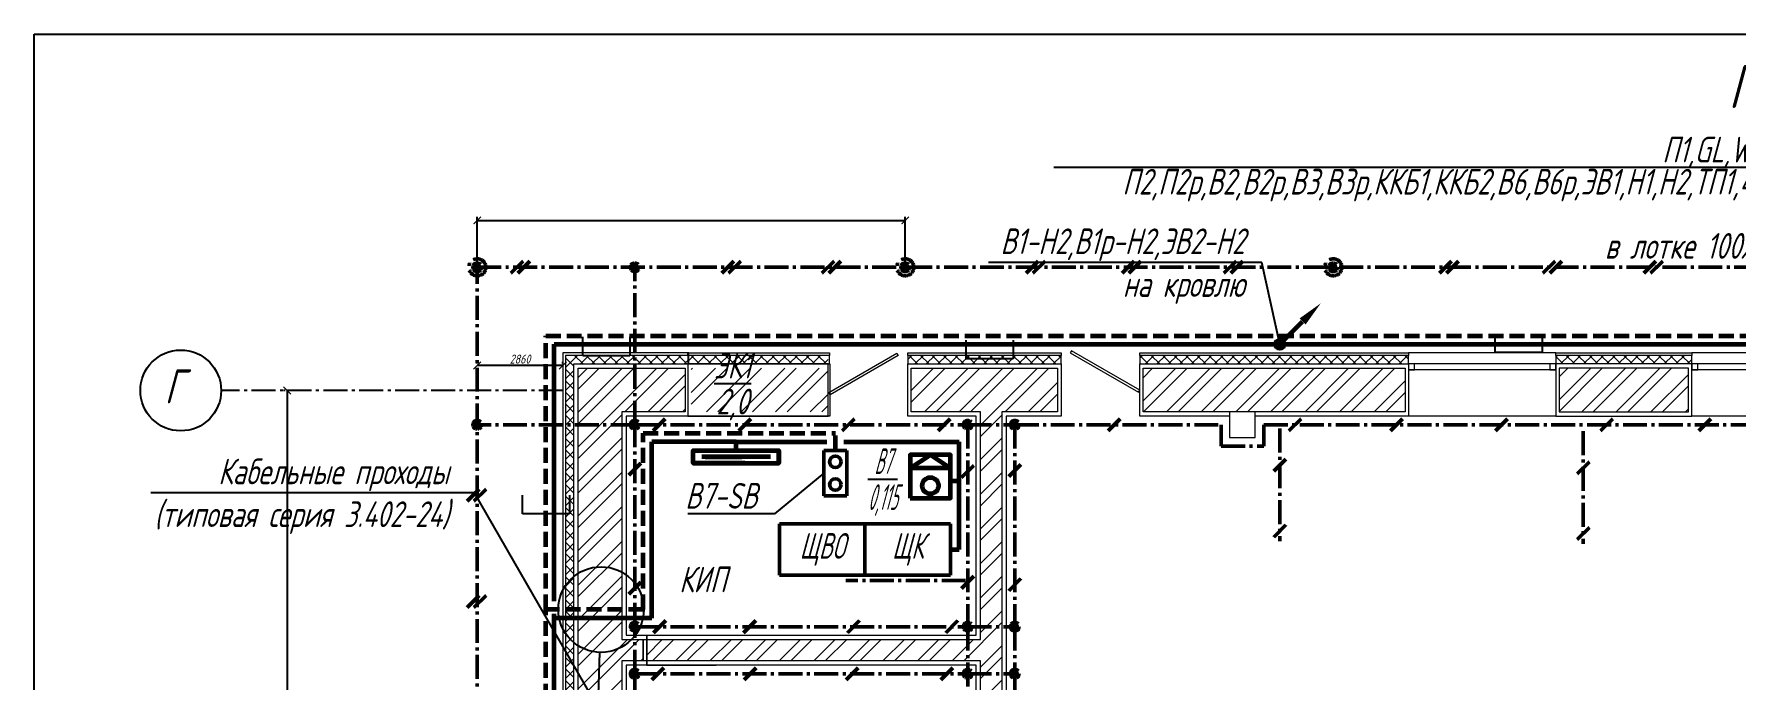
# Model space of a CAD drawing. Header units: millimetres. Extents: x -10490 to 5162, y -5053 to 76.
# Drawn here: x -5554 to -4985, y -1130 to -914 of the extents above; entities that cross this region are included whole.
import ezdxf
from ezdxf import colors
from ezdxf.entities.mleader import LeaderData, LeaderLine
from ezdxf.math import Vec2, Vec3

# ---------------------------------------------------------------- set-up
doc = ezdxf.new("R2010")
doc.units = ezdxf.units.MM
doc.linetypes.add('gost5', pattern=[7, 5, -2, 0])
doc.linetypes.add('gost6', pattern=[12, 8, -1.5, 1, -1.5])
doc.layers.get('Defpoints').update_dxf_attribs({"color": 33})
for name, color, linetype, lineweight in [('Заземление (Вновь)', 6, 'gost6', 50), ('КаБель контрольный (Вновь)', 142, 'gost5', 60), ('КаБель силовой (Вновь)', 1, 'Continuous', 60), ('Линия выноска', 137, 'Continuous', 25), ('Осевая', 4, 'gost6', 25), ('Размерная', 4, 'Continuous', 25), ('Рамка толстая', 7, 'Continuous', 60), ('Рамка тонкая', 5, 'Continuous', 25), ('Строительный', 251, 'Continuous', 13), ('Текст', 2, 'Continuous', 25), ('Щиты пульты (Вновь)', 5, 'Continuous', 50), ('Эл. аппараты (Вновь)', 93, 'Continuous', 50), ('ЭлектрооБорудование (Вновь)', 160, 'Continuous', 60)]:
    doc.layers.add(name, color=color, linetype=linetype, lineweight=lineweight)
doc.styles.add('gost shx', font='gost.shx', dxfattribs={"oblique": 15})
doc.styles.add('SIMPLEX', font='simplex.shx', dxfattribs={"width": 0.7, "oblique": 15})
doc.styles.add('СИМПЛЕКС', font='simplex.shx', dxfattribs={"width": 0.7, "oblique": 15, "height": 500})
doc.dimstyles.new('ISO-25', dxfattribs={"dimtxt": 3, "dimasz": 2.5, "dimexe": 1.25, "dimexo": 0.625, "dimtad": 1, "dimtxsty": 'gost shx', "dimcen": 2.5, "dimclrt": 2, "dimadec": 0, "dimazin": 0, "dimtfac": 1, "dimtmove": 0, "dimatfit": 3, "dimfxl": 1, "dimarcsym": 0})
pattern_1 = [(45, (-24521.441, 11720.4964), (-5.7787948, 5.7787948), []), (45, (-24517.5884, 11720.4964), (-5.7787948, 5.7787948), [])]
pattern_2 = [(45, (-24521.441, 11720.4964), (-1.92626494, 1.92626494), []), (135, (-24521.441, 11720.4964), (-1.92626494, -1.92626494), [])]

# ---------------------------------------------------------------- blocks, each defined once
blk = doc.blocks.new('_ArchTick')
at = {"color": 0, "linetype": 'ByBlock', "const_width": 0.15}
blk.add_lwpolyline([(-0.5, -0.5), (0.5, 0.5)], dxfattribs=at)
blk = doc.blocks.new('*D703')
at = {"layer": 'Defpoints', "color": 0, "lineweight": 30, "transparency": 16777216}
for p in [(-5468.98, -1033.01), (-5468.98, -1204.61), (-5468.98, -1204.61)]:
    blk.add_point(p, dxfattribs=at)
at = {"layer": 'Размерная', "color": 0, "lineweight": -2, "transparency": 16777216}
for p, q in [((-5469.6, -1033.01), (-5470.23, -1033.01)), ((-5468.98, -1033.01), (-5468.98, -1204.61)), ((-5469.6, -1204.61), (-5470.23, -1204.61))]:
    blk.add_line(p, q, dxfattribs=at)
at = {"layer": 'Размерная', "color": 0, "lineweight": -2, "transparency": 16777216, "xscale": 2.5, "yscale": 2.5, "zscale": 2.5}
for p, rotation in [((-5468.98, -1033.01), 90), ((-5468.98, -1204.61), 270)]:
    blk.add_blockref('_ArchTick', p, dxfattribs=dict(at, rotation=rotation))
blk = doc.blocks.new('A$C629C7F59')
at = {"layer": 'Эл. аппараты (Вновь)'}
for p, q in [((0, 8), (0, 0)), ((4, 8), (0, 8)), ((4, 0), (4, 8)), ((0, 0), (4, 0))]:
    blk.add_line(p, q, dxfattribs=at)
for centre in [(2, 6), (2, 2)]:
    blk.add_circle(centre, 1, dxfattribs=at)
blk = doc.blocks.new('_None')
blk = doc.blocks.new('_Oblique')
at = {"color": 0, "linetype": 'ByBlock', "lineweight": -2}
blk.add_line((-0.5, -0.5), (0.5, 0.5), dxfattribs=at)
blk = doc.blocks.new('_DotBlank')
at = {"color": 0, "linetype": 'ByBlock', "lineweight": -2}
blk.add_line((-0.5, 0), (-1, 0), dxfattribs=at)
blk.add_circle((0, 0), 0.5, dxfattribs=at)
blk = doc.blocks.new('*D704')
at = {"layer": 'Defpoints', "color": 0, "lineweight": 30, "transparency": 16777216}
for p in [(-5262.45, -976.16), (-5405.45, -991.82), (-5262.45, -991.82)]:
    blk.add_point(p, dxfattribs=at)
at = {"layer": 'Размерная', "color": 0, "lineweight": -2, "transparency": 16777216}
for p, q in [((-5405.45, -991.2), (-5405.45, -974.91)), ((-5405.45, -976.16), (-5262.45, -976.16)), ((-5262.45, -991.2), (-5262.45, -974.91))]:
    blk.add_line(p, q, dxfattribs=at)
at = {"layer": 'Размерная', "color": 0, "lineweight": -2, "transparency": 16777216, "xscale": 2.5, "yscale": 2.5, "zscale": 2.5, "rotation": 180}
blk.add_blockref('_ArchTick', (-5405.45, -976.16), dxfattribs=at)
at = {"layer": 'Размерная', "color": 0, "lineweight": -2, "transparency": 16777216, "xscale": 2.5, "yscale": 2.5, "zscale": 2.5}
blk.add_blockref('_ArchTick', (-5262.45, -976.16), dxfattribs=at)
blk = doc.blocks.new('*D705')
at = {"layer": 'Defpoints', "color": 0, "lineweight": 30, "transparency": 16777216}
for p in [(-5405.45, -1024.64), (-5405.45, -1024.64), (-5376.85, -1024.64)]:
    blk.add_point(p, dxfattribs=at)
at = {"layer": 'Размерная', "color": 0, "lineweight": -2, "transparency": 16777216}
for p, q in [((-5405.45, -1024.01), (-5405.45, -1023.39)), ((-5376.85, -1024.01), (-5376.85, -1023.39)), ((-5376.85, -1024.64), (-5405.45, -1024.64))]:
    blk.add_line(p, q, dxfattribs=at)
at = {"layer": 'Размерная', "color": 0, "lineweight": -2, "transparency": 16777216, "xscale": 2.5, "yscale": 2.5, "zscale": 2.5, "rotation": 180}
blk.add_blockref('_ArchTick', (-5405.45, -1024.64), dxfattribs=at)
at = {"layer": 'Размерная', "color": 0, "lineweight": -2, "transparency": 16777216, "xscale": 2.5, "yscale": 2.5, "zscale": 2.5}
blk.add_blockref('_ArchTick', (-5376.85, -1024.64), dxfattribs=at)
at = {"layer": 'Размерная', "color": 2, "transparency": 16777216, "insert": (-5391.15, -1022.51), "char_height": 3, "attachment_point": 5, "style": 'gost shx'}
blk.add_mtext('2860', dxfattribs=at)
blk = doc.blocks.new('A$C710D2D3C')
at = {"layer": 'Рамка тонкая'}
for p, q in [((0, 0), (0, 2)), ((0, 2), (5, 2)), ((5, 2), (5, 0))]:
    blk.add_line(p, q, dxfattribs=at)

msp = doc.modelspace()

# ---------------------------------------------------------------- hatches: boundary and pattern name
at = {"layer": 'Заземление (Вновь)'}
for points in [[(-5404.0221, -991.82369, 1), (-5406.8821, -991.82369, 1)], [(-5261.0221, -991.82369, 1), (-5263.8821, -991.82369, 1)], [(-5118.0221, -991.82369, 1), (-5120.8821, -991.82369, 1)]]:
    msp.add_hatch(color=256, dxfattribs=at).paths.add_polyline_path(points)
h = msp.add_hatch(color=256, dxfattribs=at)
h.paths.add_polyline_path([(-5354.2581, -991.82369, 0.414213562), (-5352.8281, -993.25369), (-5352.8281, -991.82369), (-5351.3981, -991.82369, 1)])
h.paths.add_polyline_path([(-5351.3981, -991.82369), (-5352.8281, -991.82369), (-5352.8281, -993.25369, 0.414213562)], flags=17)
h = msp.add_hatch(color=256, dxfattribs=at)
h.paths.add_polyline_path([(-5406.8821, -1044.44769, 0.414213562), (-5405.4521, -1045.87769), (-5405.4521, -1044.44769), (-5404.0221, -1044.44769, 1)])
h.paths.add_polyline_path([(-5404.0221, -1044.44769), (-5405.4521, -1044.44769), (-5405.4521, -1045.87769, 0.414213562)], flags=17)
h = msp.add_hatch(color=256, dxfattribs=at)
h.paths.add_polyline_path([(-5354.2581, -1044.44769, 0.414213562), (-5352.8281, -1045.87769), (-5352.8281, -1044.44769), (-5351.3981, -1044.44769, 1)])
h.paths.add_polyline_path([(-5351.3981, -1044.44769), (-5352.8281, -1044.44769), (-5352.8281, -1045.87769, 0.414213562)], flags=17)
h = msp.add_hatch(color=256, dxfattribs=at)
h.paths.add_polyline_path([(-5243.0041, -1044.44769, 0.414213562), (-5241.5741, -1045.87769), (-5241.5741, -1044.44769), (-5240.1441, -1044.44769, 1)])
h.paths.add_polyline_path([(-5240.1441, -1044.44769), (-5241.5741, -1044.44769), (-5241.5741, -1045.87769, 0.414213562)], flags=17)
h = msp.add_hatch(color=256, dxfattribs=at)
h.paths.add_polyline_path([(-5227.2741, -1044.44769, 0.414213562), (-5225.8441, -1045.87769), (-5225.8441, -1044.44769), (-5224.4141, -1044.44769, 1)])
h.paths.add_polyline_path([(-5224.4141, -1044.44769), (-5225.8441, -1044.44769), (-5225.8441, -1045.87769, 0.414213562)], flags=17)
h = msp.add_hatch(color=256, dxfattribs=at)
h.paths.add_polyline_path([(-5354.2581, -1111.94369, 0.414213562), (-5352.8281, -1113.37369), (-5352.8281, -1111.94369), (-5351.3981, -1111.94369, 1)])
h.paths.add_polyline_path([(-5351.3981, -1111.94369), (-5352.8281, -1111.94369), (-5352.8281, -1113.37369, 0.414213562)], flags=17)
h = msp.add_hatch(color=256, dxfattribs=at)
h.paths.add_polyline_path([(-5243.0041, -1111.94369, 0.414213562), (-5241.5741, -1113.37369), (-5241.5741, -1111.94369), (-5240.1441, -1111.94369, 1)])
h.paths.add_polyline_path([(-5240.1441, -1111.94369), (-5241.5741, -1111.94369), (-5241.5741, -1113.37369, 0.414213562)], flags=17)
h = msp.add_hatch(color=256, dxfattribs=at)
h.paths.add_polyline_path([(-5227.2741, -1111.94369, 0.414213562), (-5225.8441, -1113.37369), (-5225.8441, -1111.94369), (-5224.4141, -1111.94369, 1)])
h.paths.add_polyline_path([(-5224.4141, -1111.94369), (-5225.8441, -1111.94369), (-5225.8441, -1113.37369, 0.414213562)], flags=17)
h = msp.add_hatch(color=256, dxfattribs=at)
h.paths.add_polyline_path([(-5354.2581, -1127.67369, 0.414213562), (-5352.8281, -1129.10369), (-5352.8281, -1127.67369), (-5351.3981, -1127.67369, 1)])
h.paths.add_polyline_path([(-5351.3981, -1127.67369), (-5352.8281, -1127.67369), (-5352.8281, -1129.10369, 0.414213562)], flags=17)
h = msp.add_hatch(color=256, dxfattribs=at)
h.paths.add_polyline_path([(-5243.0041, -1127.67369, 0.414213562), (-5241.5741, -1129.10369), (-5241.5741, -1127.67369), (-5240.1441, -1127.67369, 1)])
h.paths.add_polyline_path([(-5240.1441, -1127.67369), (-5241.5741, -1127.67369), (-5241.5741, -1129.10369, 0.414213562)], flags=17)
h = msp.add_hatch(color=256, dxfattribs=at)
h.paths.add_polyline_path([(-5227.2741, -1127.67369, 0.414213562), (-5225.8441, -1129.10369), (-5225.8441, -1127.67369), (-5224.4141, -1127.67369, 1)])
h.paths.add_polyline_path([(-5224.4141, -1127.67369), (-5225.8441, -1127.67369), (-5225.8441, -1129.10369, 0.414213562)], flags=17)
at = {"layer": 'КаБель силовой (Вновь)'}
msp.add_hatch(color=256, dxfattribs=at).paths.add_polyline_path([(-5135.8944, -1017.56369, 1), (-5138.7544, -1017.56369, 1)])
at = {"layer": 'Строительный', "ltscale": 100}
h = msp.add_hatch(dxfattribs=at)
h.set_pattern_fill('ANSI37', color=256, scale=0.858)
h.set_pattern_definition(pattern_2)
h.paths.add_polyline_path([(-5334.8101, -1021.28169), (-5375.9941, -1021.28169), (-5375.9941, -1165.42569), (-5373.1341, -1165.42569), (-5373.1341, -1024.14169), (-5334.8101, -1024.14169)])
h = msp.add_hatch(dxfattribs=at)
h.set_pattern_fill('ANSI37', color=256, scale=0.858)
h.set_pattern_definition([(45, (-24548.062, 11720.4964), (-1.92626494, 1.92626494), []), (135, (-24548.062, 11720.4964), (-1.92626494, -1.92626494), [])])
h.paths.add_polyline_path([(-5288.21511, -1021.28169), (-5335.11911, -1021.28169), (-5335.11911, -1024.14169), (-5288.21511, -1024.14169)])
h = msp.add_hatch(dxfattribs=at)
h.set_pattern_fill('ANSI37', color=256, scale=0.858)
h.set_pattern_definition(pattern_2)
h.paths.add_polyline_path([(-5210.4001, -1021.28169), (-5261.5941, -1021.28169), (-5261.5941, -1024.14169), (-5210.4001, -1024.14169)])
h = msp.add_hatch(dxfattribs=at)
h.set_pattern_fill('ANSI37', color=256, scale=0.858)
h.set_pattern_definition(pattern_2)
h.paths.add_polyline_path([(-5094.2841, -1021.28169), (-5184.0881, -1021.28169), (-5184.0881, -1024.14169), (-5094.2841, -1024.14169)])
h = msp.add_hatch(dxfattribs=at)
h.set_pattern_fill('ANSI37', color=256, scale=0.858)
h.set_pattern_definition(pattern_2)
h.paths.add_polyline_path([(-4999.6181, -1021.28169), (-5045.0921, -1021.28169), (-5045.0921, -1024.14169), (-4999.6181, -1024.14169)])
h = msp.add_hatch(dxfattribs=at)
h.set_pattern_fill('ANSI32', color=256, scale=0.858)
h.set_pattern_definition(pattern_1)
h.paths.add_polyline_path([(-4985.0321, -1199.17369), (-5230.1341, -1199.17369), (-5230.1341, -1040.15769), (-5211.5441, -1040.15769), (-5211.5441, -1025.57169), (-5260.4501, -1025.57169), (-5260.4501, -1040.15769), (-5237.2841, -1040.15769), (-5237.2841, -1116.23369), (-5348.8241, -1116.23369), (-5348.8241, -1123.38369), (-5237.2841, -1123.38369), (-5237.2841, -1199.17369), (-5357.1181, -1199.17369), (-5357.1181, -1193.45369), (-5371.7041, -1193.45369), (-5371.7041, -1230.63369), (-5357.1181, -1230.63369), (-5357.1181, -1210.04169), (-5154.0581, -1210.04169), (-5154.0581, -1369.05769), (-5216.9781, -1369.05769), (-5216.9781, -1383.64369), (-5114.0181, -1383.64369), (-5114.0181, -1369.05769), (-5146.9081, -1369.05769), (-5146.9081, -1210.04169), (-4985.0321, -1210.04169)])
h = msp.add_hatch(dxfattribs=at)
h.set_pattern_fill('ANSI32', color=256, scale=0.858)
h.set_pattern_definition(pattern_1)
h.paths.add_polyline_path([(-5335.9541, -1025.57169), (-5371.7041, -1025.57169), (-5371.7041, -1164.28169), (-5357.1181, -1164.28169), (-5357.1181, -1123.38369), (-5349.9681, -1123.38369), (-5349.9681, -1116.23369), (-5357.1181, -1116.23369), (-5357.1181, -1040.15769), (-5335.9541, -1040.15769)])
h = msp.add_hatch(dxfattribs=at)
h.set_pattern_fill('ANSI32', color=256, scale=0.858)
h.set_pattern_definition([(45, (-24548.062, 11720.4964), (-5.7787948, 5.7787948), []), (45, (-24544.2094, 11720.4964), (-5.7787948, 5.7787948), [])])
h.paths.add_polyline_path([(-5288.21511, -1025.57169), (-5333.97511, -1025.57169), (-5333.97511, -1040.15769), (-5288.21511, -1040.15769)])
h = msp.add_hatch(dxfattribs=at)
h.set_pattern_fill('ANSI32', color=256, scale=0.858)
h.set_pattern_definition(pattern_1)
h.paths.add_polyline_path([(-5095.4281, -1025.57169), (-5182.9441, -1025.57169), (-5182.9441, -1040.15769), (-5095.4281, -1040.15769)])
h = msp.add_hatch(dxfattribs=at)
h.set_pattern_fill('ANSI32', color=256, scale=0.858)
h.set_pattern_definition(pattern_1)
h.paths.add_polyline_path([(-5000.7621, -1025.57169), (-5043.9481, -1025.57169), (-5043.9481, -1040.15769), (-5000.7621, -1040.15769)])

# ---------------------------------------------------------------- linework, layer by layer
at = {"layer": 'Заземление (Вновь)'}
for p, q in [((-5405.4521, -1417.39169), (-5405.4521, -991.82369)), ((-5405.4521, -991.82369), (-4379.2841, -991.82369)), ((-5390.15148, -989.80136), (-5394.19613, -993.84601)), ((-5387.86348, -989.80136), (-5391.90813, -993.84601)), ((-5352.8281, -1044.44769), (-5352.8281, -991.82369)), ((-5319.71803, -989.80136), (-5323.76268, -993.84601)), ((-5317.43003, -989.80136), (-5321.47468, -993.84601)), ((-5286.21913, -989.80136), (-5290.26378, -993.84601)), ((-5283.93113, -989.80136), (-5287.97578, -993.84601)), ((-5218.02877, -989.80136), (-5222.07343, -993.84601)), ((-5215.74077, -989.80136), (-5219.78543, -993.84601)), ((-5185.97916, -989.80136), (-5190.02381, -993.84601)), ((-5183.69116, -989.80136), (-5187.73581, -993.84601)), ((-5151.92303, -989.80136), (-5155.96768, -993.84601)), ((-5149.63503, -989.80136), (-5153.67968, -993.84601)), ((-5079.89449, -989.80136), (-5083.93914, -993.84601)), ((-5077.60649, -989.80136), (-5081.65114, -993.84601)), ((-5045.33721, -989.80136), (-5049.38186, -993.84601)), ((-5043.04921, -989.80136), (-5047.09386, -993.84601)), ((-5011.65458, -989.80136), (-5015.69923, -993.84601)), ((-5009.36658, -989.80136), (-5013.41123, -993.84601)), ((-5352.8281, -1044.44769), (-5405.4521, -1044.44769)), ((-5352.8281, -1111.94369), (-5352.8281, -1044.44769)), ((-5352.8281, -1044.44769), (-5241.5741, -1044.44769)), ((-5342.64117, -1042.42536), (-5346.68582, -1046.47001)), ((-5314.02184, -1042.42536), (-5318.06649, -1046.47001)), ((-5279.45392, -1042.42536), (-5283.49857, -1046.47001)), ((-5247.45821, -1042.42536), (-5251.50286, -1046.47001)), ((-5241.5741, -1044.44769), (-5241.5741, -1111.94369)), ((-5241.5741, -1044.44769), (-5225.8441, -1044.44769)), ((-5225.8441, -1044.44769), (-5225.8441, -1111.94369)), ((-5225.8441, -1044.44769), (-5156.9181, -1044.44769)), ((-5190.62163, -1042.42536), (-5194.66628, -1046.47001)), ((-5156.9181, -1044.44769), (-5156.9181, -1051.59769)), ((-5142.6181, -1051.59769), (-5142.6181, -1044.44769)), ((-5142.6181, -1044.44769), (-4642.1181, -1044.44769)), ((-5137.32234, -1045.699), (-5137.32234, -1083.39807)), ((-5130.21222, -1042.42536), (-5134.25687, -1046.47001)), ((-5096.28241, -1042.42536), (-5100.32706, -1046.47001)), ((-5061.18734, -1042.42536), (-5065.23199, -1046.47001)), ((-5026.07459, -1042.42536), (-5030.11924, -1046.47001)), ((-4993.27472, -1042.42536), (-4997.31937, -1046.47001)), ((-5156.9181, -1051.59769), (-5142.6181, -1051.59769)), ((-5035.8965, -1046.56745), (-5035.8965, -1084.26652)), ((-5350.80577, -1057.31279), (-5354.85043, -1061.35744)), ((-5135.30002, -1055.92808), (-5139.34467, -1059.97273)), ((-5033.87417, -1056.79653), (-5037.91882, -1060.84118)), ((-5239.55177, -1058.08993), (-5243.59643, -1062.13459)), ((-5223.82177, -1057.75892), (-5227.86643, -1061.80357)), ((-5404.78677, -1065.97848), (-5408.83143, -1070.02313)), ((-5402.49877, -1065.97848), (-5406.54343, -1070.02313)), ((-5135.30002, -1077.92808), (-5139.34467, -1081.97273)), ((-5033.87417, -1078.79653), (-5037.91882, -1082.84118)), ((-5350.80577, -1097.05211), (-5354.85043, -1101.09676)), ((-5242.26532, -1096.50516), (-5282.34466, -1096.50516)), ((-5239.55177, -1095.09474), (-5243.59643, -1099.13939)), ((-5223.82177, -1095.86672), (-5227.86643, -1099.91137)), ((-5404.78677, -1101.49899), (-5408.83143, -1105.54365)), ((-5402.49877, -1101.49899), (-5406.54343, -1105.54365)), ((-5352.8281, -1111.94369), (-5241.5741, -1111.94369)), ((-5352.8281, -1127.67369), (-5352.8281, -1111.94369)), ((-5342.48006, -1109.92136), (-5346.52471, -1113.96601)), ((-5312.41421, -1109.92136), (-5316.45886, -1113.96601)), ((-5277.68518, -1109.92136), (-5281.72983, -1113.96601)), ((-5244.88601, -1109.92136), (-5248.93066, -1113.96601)), ((-5241.5741, -1111.94369), (-5241.5741, -1194.88369)), ((-5241.5741, -1111.94369), (-5225.8441, -1111.94369)), ((-5225.8441, -1111.94369), (-5225.8441, -1127.67369)), ((-5343.12311, -1125.65136), (-5347.16776, -1129.69601)), ((-5312.25309, -1125.65136), (-5316.29774, -1129.69601)), ((-5278.16782, -1125.65136), (-5282.21247, -1129.69601)), ((-5246.49364, -1125.65136), (-5250.53829, -1129.69601)), ((-5352.8281, -1194.88369), (-5352.8281, -1127.67369)), ((-5352.8281, -1127.67369), (-5241.5741, -1127.67369)), ((-5241.5741, -1127.67369), (-5225.8441, -1127.67369)), ((-5225.8441, -1127.67369), (-5225.8441, -1194.88369))]:
    msp.add_line(p, q, dxfattribs=at)
for centre, radius in [((-5405.4521, -991.82369), 2.86), ((-5262.4521, -991.82369), 2.86), ((-5119.4521, -991.82369), 2.86), ((-5405.4521, -991.82369), 1.43), ((-5352.8281, -991.82369), 1.43), ((-5262.4521, -991.82369), 1.43), ((-5119.4521, -991.82369), 1.43), ((-5405.4521, -1044.44769), 1.43), ((-5352.8281, -1044.44769), 1.43), ((-5241.5741, -1044.44769), 1.43), ((-5225.8441, -1044.44769), 1.43), ((-5352.8281, -1111.94369), 1.43), ((-5241.5741, -1111.94369), 1.43), ((-5225.8441, -1111.94369), 1.43), ((-5352.8281, -1127.67369), 1.43), ((-5241.5741, -1127.67369), 1.43), ((-5225.8441, -1127.67369), 1.43)]:
    msp.add_circle(centre, radius, dxfattribs=at)
at = {"layer": 'КаБель контрольный (Вновь)'}
for p, q in [((-5382.5721, -1106.22369), (-5382.5721, -1014.70369)), ((-5382.5721, -1014.70369), (-4401.8781, -1014.70369)), ((-5349.9681, -1106.22369), (-5349.9681, -1047.30769)), ((-5349.9681, -1047.30769), (-5285.80307, -1047.30769)), ((-5285.80307, -1053.02769), (-5285.80307, -1047.30769)), ((-5349.9681, -1106.22369), (-5382.5721, -1106.22369)), ((-5382.5721, -1220.05169), (-5382.5721, -1106.22369))]:
    msp.add_line(p, q, dxfattribs=at)
at = {"layer": 'КаБель силовой (Вновь)'}
for p, q in [((-5136.31323, -1016.55253), (-5129.67931, -1009.9186)), ((-5379.7121, -1103.36369), (-5379.7121, -1017.56369)), ((-5379.7121, -1017.56369), (-4405.0241, -1017.56369)), ((-5347.1081, -1109.08369), (-5347.1081, -1050.16769)), ((-5318.95916, -1050.16769), (-5347.1081, -1050.16769)), ((-5318.95916, -1053.02769), (-5318.95916, -1050.16769)), ((-5318.95916, -1050.16769), (-5288.66307, -1050.16769)), ((-5282.94307, -1050.16769), (-5244.4341, -1050.16769)), ((-5244.4341, -1086.11977), (-5244.4341, -1050.16769)), ((-5247.2941, -1063.20793), (-5244.4341, -1063.20793)), ((-5247.2941, -1086.11977), (-5244.4341, -1086.11977)), ((-5379.7121, -1134.03769), (-5379.7121, -1107.65369)), ((-5347.1081, -1109.08369), (-5379.7121, -1109.08369))]:
    msp.add_line(p, q, dxfattribs=at)
msp.add_circle((-5137.3244, -1017.56369), 1.43, dxfattribs=at)
msp.add_solid([(-5130.69048, -1008.90744), (-5128.66815, -1010.92977), (-5123.61234, -1003.85163)], dxfattribs=at)
at = {"layer": 'Осевая'}
msp.add_line((-5376.8521, -1033.0066), (-5491.00951, -1033.0066), dxfattribs=at)
at = {"layer": 'Рамка толстая', "color": 18, "lineweight": -2, "true_color": 0x000000}
for p, q in [((-5553.53407, -1882.49298), (-5553.53407, -913.86798)), ((-5553.53407, -913.86798), (-4220.40907, -913.86798))]:
    msp.add_line(p, q, dxfattribs=at)
at = {"layer": 'Рамка тонкая'}
msp.add_circle((-5504.50425, -1033.0066), 13.49474, dxfattribs=at)
at = {"layer": 'Строительный', "ltscale": 100}
for p, q in [((-5045.0921, -1020.42369), (-5094.2841, -1020.42369)), ((-4950.4261, -1020.42369), (-4999.6181, -1020.42369)), ((-5045.0921, -1024.14169), (-5094.2841, -1024.14169)), ((-5045.0921, -1026.14369), (-5094.2841, -1026.14369)), ((-4950.4261, -1024.14169), (-4999.6181, -1024.14169)), ((-4950.4261, -1026.14369), (-4999.6181, -1026.14369)), ((-5045.0921, -1041.58769), (-5094.2841, -1041.58769)), ((-4950.4261, -1041.58769), (-4999.6181, -1041.58769))]:
    msp.add_line(p, q, dxfattribs=at)
at = {"layer": 'Строительный'}
for p, q in [((-5348.8241, -1114.80369), (-5325.6581, -1114.80369)), ((-5348.8241, -1124.81369), (-5325.6581, -1124.81369))]:
    msp.add_line(p, q, dxfattribs=at)
at = {"layer": 'Строительный', "ltscale": 100}
for points in [[(-5334.8101, -1021.28169), (-5334.8101, -1020.42369), (-5376.8521, -1020.42369), (-5376.8521, -1165.42569), (-5375.9941, -1165.42569)], [(-5334.8101, -1024.14169), (-5334.8101, -1021.28169), (-5375.9941, -1021.28169), (-5375.9941, -1165.42569), (-5373.1341, -1165.42569)], [(-5335.11911, -1021.28169), (-5335.11911, -1020.42369), (-5287.70303, -1020.42369), (-5287.70303, -1021.30495)], [(-5287.74283, -1024.14169), (-5287.74283, -1021.28169), (-5335.11911, -1021.28169), (-5335.11911, -1024.14169)], [(-5264.80085, -1021.27768), (-5287.58771, -1034.43368), (-5288.01671, -1033.69063), (-5265.22985, -1020.53463), (-5264.80085, -1021.27768)], [(-5261.5941, -1021.28169), (-5261.5941, -1020.42369), (-5210.4001, -1020.42369), (-5210.4001, -1021.28169)], [(-5210.4001, -1024.14169), (-5210.4001, -1021.28169), (-5261.5941, -1021.28169), (-5261.5941, -1024.14169)], [(-5207.30396, -1020.45174), (-5184.5171, -1033.60774), (-5184.0881, -1032.86469), (-5206.87496, -1019.70869), (-5207.30396, -1020.45174)], [(-5184.0881, -1021.28169), (-5184.0881, -1020.42369), (-5094.2841, -1020.42369), (-5094.2841, -1021.28169)], [(-5094.2841, -1024.14169), (-5094.2841, -1021.28169), (-5184.0881, -1021.28169), (-5184.0881, -1024.14169)], [(-5045.0921, -1021.28169), (-5045.0921, -1020.42369), (-4999.6181, -1020.42369), (-4999.6181, -1021.28169)], [(-4999.6181, -1024.14169), (-4999.6181, -1021.28169), (-5045.0921, -1021.28169), (-5045.0921, -1024.14169)], [(-5335.9541, -1025.57169), (-5335.9541, -1040.15769), (-5357.1181, -1040.15769), (-5357.1181, -1116.23369), (-5349.9681, -1116.23369), (-5349.9681, -1123.38369), (-5357.1181, -1123.38369), (-5357.1181, -1164.28169), (-5371.7041, -1164.28169), (-5371.7041, -1025.57169), (-5335.9541, -1025.57169)], [(-5237.2841, -1199.17369), (-5237.2841, -1123.38369), (-5349.9681, -1123.38369), (-5349.9681, -1116.23369), (-5237.2841, -1116.23369), (-5237.2841, -1040.15769), (-5260.4501, -1040.15769), (-5260.4501, -1025.57169), (-5211.5441, -1025.57169)], [(-5238.7141, -1197.74369), (-5238.7141, -1124.81369), (-5348.8241, -1124.81369), (-5348.8241, -1114.80369), (-5238.7141, -1114.80369), (-5238.7141, -1041.58769), (-5261.5941, -1041.58769), (-5261.5941, -1024.14169), (-5210.4001, -1024.14169), (-5210.4001, -1041.58769), (-5228.7041, -1041.58769), (-5228.7041, -1197.74369)], [(-5211.5441, -1025.57169), (-5211.5441, -1040.15769), (-5230.1341, -1040.15769), (-5230.1341, -1199.17369)], [(-5154.0581, -1041.58769), (-5184.0881, -1041.58769), (-5184.0881, -1024.14169), (-5094.2841, -1024.14169), (-5094.2841, -1041.58769), (-5145.4781, -1041.58769)]]:
    msp.add_lwpolyline(points, dxfattribs=at)
for points in [[(-5287.64034, -1024.14169), (-5287.64034, -1041.58769), (-5355.6881, -1041.58769), (-5355.6881, -1114.80369), (-5348.8241, -1114.80369), (-5348.8241, -1124.81369), (-5355.6881, -1124.81369), (-5355.6881, -1165.42569), (-5373.1341, -1165.42569), (-5373.1341, -1024.14169)], [(-5335.11911, -1041.58769), (-5288.21511, -1041.58769), (-5288.21511, -1024.14169), (-5335.11911, -1024.14169)], [(-5182.9441, -1025.57169), (-5095.4281, -1025.57169), (-5095.4281, -1040.15769), (-5182.9441, -1040.15769)], [(-5094.2841, -1026.14369), (-5092.2821, -1026.14369), (-5092.2821, -1024.14169), (-5094.2841, -1024.14169)], [(-5047.0941, -1026.14369), (-5045.0921, -1026.14369), (-5045.0921, -1024.14169), (-5047.0941, -1024.14169)], [(-5045.0921, -1041.58769), (-4999.6181, -1041.58769), (-4999.6181, -1024.14169), (-5045.0921, -1024.14169)], [(-5043.9481, -1040.15769), (-5000.7621, -1040.15769), (-5000.7621, -1025.57169), (-5043.9481, -1025.57169)], [(-4999.6181, -1026.14369), (-4997.6161, -1026.14369), (-4997.6161, -1024.14169), (-4999.6181, -1024.14169)], [(-5154.0581, -1048.73769), (-5145.4781, -1048.73769), (-5145.4781, -1040.15769), (-5154.0581, -1040.15769)]]:
    msp.add_lwpolyline(points, close=True, dxfattribs=at)
at = {"layer": 'Щиты пульты (Вновь)'}
for p, q in [((-5304.4941, -1094.69977), (-5304.4941, -1077.53977)), ((-5304.4941, -1077.53977), (-5247.2941, -1077.53977)), ((-5275.8941, -1077.53977), (-5275.8941, -1094.69977)), ((-5247.2941, -1077.53977), (-5247.2941, -1094.69977)), ((-5247.2941, -1094.69977), (-5304.4941, -1094.69977))]:
    msp.add_line(p, q, dxfattribs=at)
at = {"layer": 'ЭлектрооБорудование (Вновь)', "ltscale": 10}
for p, q in [((-5307.51916, -1055.14961), (-5330.39916, -1055.14961)), ((-5329.24271, -1055.17269), (-5317.08702, -1055.17269))]:
    msp.add_line(p, q, dxfattribs=at)
for points in [[(-5315.99964, -1057.31769), (-5333.25916, -1057.31769), (-5333.25916, -1053.02769), (-5315.27647, -1053.02769)], [(-5333.25916, -1053.02769), (-5304.65916, -1053.02769), (-5304.65916, -1057.31417)], [(-5333.25916, -1057.31417), (-5304.65916, -1057.31417), (-5304.65916, -1053.02769)]]:
    msp.add_lwpolyline(points, dxfattribs=at)
msp.add_lwpolyline([(-5260.80898, -1068.95977), (-5247.2941, -1068.95977), (-5247.2941, -1054.50105), (-5260.80898, -1054.50105)], close=True, dxfattribs=at)
msp.add_polyline3d([(-5260.80898, -1058.94332, 0), (-5254.05154, -1054.50105, 0), (-5247.2941, -1058.94332, 0), (-5260.80898, -1058.94332, 0)], dxfattribs=at)
msp.add_circle((-5254.05154, -1064.81537), 2.73816, dxfattribs=at)

# ---------------------------------------------------------------- block references
at = {"xscale": 1.903330000000001, "yscale": 1.903330000000001, "zscale": 1.903330000000001}
msp.add_blockref('A$C629C7F59', (-5289.60988, -1068.25433), dxfattribs=at)
at = {"layer": 'КаБель силовой (Вновь)', "lineweight": 25, "xscale": 3.146000000000001, "yscale": 3.146000000000001, "zscale": 3.146000000000001, "rotation": 180}
for p in [(-5354.44964, -1015.10461), (-5226.34448, -1016.16224), (-5049.59985, -1014.05073), (-5374.62699, -1067.98962)]:
    msp.add_blockref('A$C710D2D3C', p, dxfattribs=at)

# ---------------------------------------------------------------- texts
at = {"layer": 'Текст', "attachment_point": 5, "style": 'SIMPLEX'}
for s, insert, char_height, width in [('План зд. 851/1 на отм. 0.000\\PМ1:100', (-4892.3681, -943.37848), 14.3, 968.968), ('\\A1;\\SЭК1/2,0;', (-5320.12295, -1030.69721), 8.58, 16.1612605), ('\\A1;{\\W0.4;\\SВ7/0,115;}', (-5269.96986, -1062.62773), 8.58, 16.1612605), ('{\\W0.6;ЩВО}', (-5290.1941, -1086.11977), 8.58, 28.6), ('{\\W0.6;ЩК}', (-5261.5941, -1086.11977), 8.58, 28.6), ('КИП', (-5330.0911, -1096.17173), 8.58, 51.194)]:
    msp.add_mtext(s, dxfattribs=dict(at, insert=insert, char_height=char_height, width=width))
at = {"layer": 'Текст', "insert": (-5509.94007, -1025.89798), "char_height": 11.44, "attachment_point": 1, "style": 'SIMPLEX'}
msp.add_mtext('Г', dxfattribs=at)

# ---------------------------------------------------------------- dimensions: what is measured, and where the dimension line sits
at = {"layer": 'Размерная'}
dim = msp.add_linear_dim(base=(-5262.4521, -976.15979), p1=(-5405.4521, -991.82369), p2=(-5262.4521, -991.82369), text=' ', dimstyle='ISO-25', override={"dimlfac": 100, "dimblk1": 'ArchTick', "dimblk2": 'ArchTick', "dimsah": 1}, dxfattribs=at)
dim.commit()
dim.dimension.update_dxf_attribs({"geometry": '*D704', "text_midpoint": (-5333.9521, -976.15979)})
dim = msp.add_linear_dim(base=(-5405.4521, -1024.63772), p1=(-5376.8521, -1024.63772), p2=(-5405.4521, -1024.63772), dimstyle='ISO-25', override={"dimlfac": 100, "dimblk1": 'ArchTick', "dimblk2": 'ArchTick', "dimsah": 1}, dxfattribs=at)
dim.commit()
dim.dimension.update_dxf_attribs({"geometry": '*D705', "text_midpoint": (-5391.1521, -1022.51272)})
dim = msp.add_linear_dim(base=(-5468.97668, -1204.6066), p1=(-5468.97668, -1033.0066), p2=(-5468.97668, -1204.6066), angle=90, text=' ', dimstyle='ISO-25', override={"dimlfac": 100, "dimrnd": 500, "dimblk1": 'ArchTick', "dimblk2": 'ArchTick', "dimsah": 1}, dxfattribs=at)
dim.commit()
dim.dimension.update_dxf_attribs({"geometry": '*D703', "text_midpoint": (-5468.97668, -1118.8066)})

# ---------------------------------------------------------------- leaders
at = {"layer": 'Линия выноска'}
ml = msp.add_multileader_mtext('Standard', dxfattribs=at)
ml.set_content('\\pxsm0.75;П1,GL,Wilo-Н1,\\PП2,П2р,В2,В2р,В3,В3р,ККБ1,ККБ2,В6,В6р,ЭВ1,Н1,Н2,ТП1,40.1-Н2\\P40.1-К1\\Pв лотке 100х200мм', color=2, style='СИМПЛЕКС')
ml.set_leader_properties()
ml.set_arrow_properties(name='OBLIQUE')
ml.build(insert=Vec2(0, 0))
ml.multileader.update_dxf_attribs({"text_left_attachment_type": 6, "text_right_attachment_type": 6, "dogleg_length": 0, "arrow_head_size": 5.72})
ctx = ml.context
ctx.base_point, ctx.char_height, ctx.arrow_head_size, ctx.landing_gap_size, ctx.plane_origin = Vec3(-5256.21283, -958.49882), 8.58, 5.72, 5.72, Vec3(-4789.31527, -1033.25654)
ctx.left_attachment, ctx.right_attachment, ctx.text_align_type = 6, 6, 2
notes = []
notes.append((ctx, [(1, (1, 1, 0), (-4950.04774, -958.49882), (-1, 0), 0, [(1, [(-4928.66841, -1008.42117), (-4937.74038, -1011.28117)], 0, [])])]))
ctx.mtext.insert, ctx.mtext.alignment, ctx.mtext.flow_direction = Vec3(-4955.76774, -948.20282), 3, 5
ml = msp.add_multileader_mtext('Standard', dxfattribs=at)
ml.set_content('В1-Н2,В1р-Н2,ЭВ2-Н2\\Pна кровлю', color=2, style='СИМПЛЕКС')
ml.set_leader_properties()
ml.set_arrow_properties(name='NONE')
ml.build(insert=Vec2(0, 0))
ml.multileader.update_dxf_attribs({"text_left_attachment_type": 6, "text_right_attachment_type": 6, "dogleg_length": 0, "arrow_head_size": 5.72})
ctx = ml.context
ctx.base_point, ctx.char_height, ctx.arrow_head_size, ctx.landing_gap_size, ctx.plane_origin = Vec3(-5262.16068, -990.27997), 8.58, 5.72, 5.72, Vec3(-5283.79636, -1088.06189)
ctx.left_attachment, ctx.right_attachment, ctx.text_align_type = 6, 6, 2
notes.append((ctx, [(1, (1, 1, 0), (-5143.32558, -990.27997), (-1, 0), 0, [(0, [(-5137.3244, -1017.56369)], 0, [])])]))
ctx.mtext.insert, ctx.mtext.alignment, ctx.mtext.flow_direction = Vec3(-5149.04558, -978.83997), 3, 5
ml = msp.add_multileader_mtext('Standard', dxfattribs=at)
ml.set_content('Кабельные проходы\\P(типовая серия 3.402-24)', color=2, style='SIMPLEX')
ml.set_leader_properties()
ml.set_arrow_properties(name='DOTBLANK')
ml.build(insert=Vec2(0, 0))
ml.multileader.update_dxf_attribs({"text_left_attachment_type": 6, "text_right_attachment_type": 6, "dogleg_length": 1, "arrow_head_size": 28.6})
ctx = ml.context
ctx.base_point, ctx.char_height, ctx.arrow_head_size, ctx.landing_gap_size, ctx.plane_origin = Vec3(-5548.85449, -1067.19541), 8.58, 28.6, 5.72, Vec3(-5564.83554, -1536.64546)
ctx.left_attachment, ctx.right_attachment, ctx.text_align_type = 6, 6, 2
notes.append((ctx, [(0, (1, 1, 0), (-5406.32382, -1067.19541), (-1, 0), 2.86, [(1, [(-5364.08154, -1106.22369), (-5365.21713, -1138.59758)], 0, [])])]))
ctx.mtext.insert, ctx.mtext.alignment, ctx.mtext.flow_direction = Vec3(-5414.90382, -1055.75541), 3, 5
ml = msp.add_multileader_mtext('Standard', dxfattribs=at)
ml.set_content('В7-SB', color=2, style='СИМПЛЕКС')
ml.set_leader_properties()
ml.set_arrow_properties(name='NONE')
ml.build(insert=Vec2(0, 0))
ml.multileader.update_dxf_attribs({"text_left_attachment_type": 6, "text_right_attachment_type": 6, "dogleg_length": 0, "arrow_head_size": 5.72})
ctx = ml.context
ctx.base_point, ctx.char_height, ctx.arrow_head_size, ctx.landing_gap_size, ctx.plane_origin = Vec3(-5347.41407, -1074.20443), 8.58, 5.72, 5.72, Vec3(-5271.89192, -1122.64605)
ctx.left_attachment, ctx.right_attachment, ctx.text_align_type = 6, 6, 2
notes.append((ctx, [(1, (1, 1, 0), (-5306.08497, -1074.20443), (-1, 0), 0, [(0, [(-5289.60973, -1060.64101)], 0, [])])]))
ctx.mtext.insert, ctx.mtext.alignment, ctx.mtext.flow_direction = Vec3(-5311.80497, -1063.90843), 3, 5
for ctx, leaders in notes:
    for number, flags, end, landing, length, lines in leaders:
        leader = LeaderData()
        leader.index, (leader.has_last_leader_line, leader.has_dogleg_vector, leader.attachment_direction) = number, flags
        leader.last_leader_point, leader.dogleg_vector, leader.dogleg_length = Vec3(end), Vec3(landing), length
        for number, points, colour, breaks in lines:
            line = LeaderLine()
            line.index, line.vertices, line.color, line.breaks = number, Vec3.list(points), colors.encode_raw_color(colour), breaks
            leader.lines.append(line)
        ctx.leaders.append(leader)

doc.saveas('drawing.dxf')
